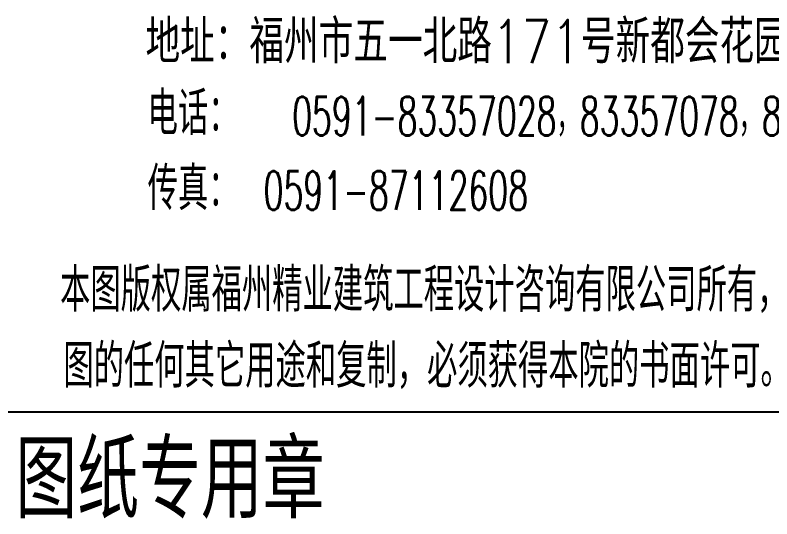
# Model space of a CAD drawing. Header units: millimetres. Extents: x -981077 to -572908, y -546666 to -409449.
# Drawn here: x -723460 to -718567, y -485515 to -482255 of the extents above; entities that cross this region are included whole.
import ezdxf
from ezdxf.enums import TextEntityAlignment as Align

# ---------------------------------------------------------------- set-up
doc = ezdxf.new("R2010")
doc.units = ezdxf.units.MM
doc.header["$LTSCALE"] = 1000
doc.layers.add('图框', color=7, linetype='Continuous')
doc.styles.add('HZTXT2', font='txt.shx', dxfattribs={"width": 0.8, "bigfont": 'hztxt.shx'})
doc.styles.add('TK', font='txt.shx', dxfattribs={"width": 0.7, "bigfont": 'hztxt.shx'})

# ---------------------------------------------------------------- blocks, each defined once
blk = doc.blocks.new('A$C00BC0004')
at = {"layer": '图框'}
for s, height, style, width, p in [('地址：福州市五一北路171号新都会花园广场6F', 280, 'HZTXT2', 0.8, (-3509.7, -3059.2)), ('电话：', 280, 'TK', 0.7, (-5688.6, -3523.1)), ('0591-83357028，83357078，83357058', 250, 'TK', 0.6, (-3014.6, -3559)), ('传真：', 280, 'TK', 0.7, (-5688.6, -4008.6)), ('0591-87112608', 250, 'TK', 0.6, (-4377.6, -4037.2))]:
    blk.add_text(s, height=height, dxfattribs=dict(at, style=style, width=width)).set_placement(p, align=Align.MIDDLE)
at = {"layer": '图框', "style": 'HZTXT2', "width": 0.7}
for s, p in [('本图版权属福州精业建筑工程设计咨询有限公司所有，除本工程外对本', (-6548.7, -4819.7)), ('图的任何其它用途和复制，必须获得本院的书面许可。', (-6527.3, -5311.9))]:
    blk.add_text(s, height=280, dxfattribs=at).set_placement(p)

msp = doc.modelspace()

# ---------------------------------------------------------------- linework, layer by layer
at = {"layer": '图框'}
msp.add_line((-723620.886, -484821.668), (-716620.886, -484821.668), dxfattribs=at)

# ---------------------------------------------------------------- block references
msp.add_blockref('A$C00BC0004', (-716620.886, -479353.458), dxfattribs=at)

# ---------------------------------------------------------------- texts
at = {"layer": '图框', "style": 'HZTXT2', "width": 0.8}
msp.add_text('图纸专用章', height=500, dxfattribs=at).set_placement((-722458.954, -485232.821), align=Align.MIDDLE)

doc.saveas('drawing.dxf')
